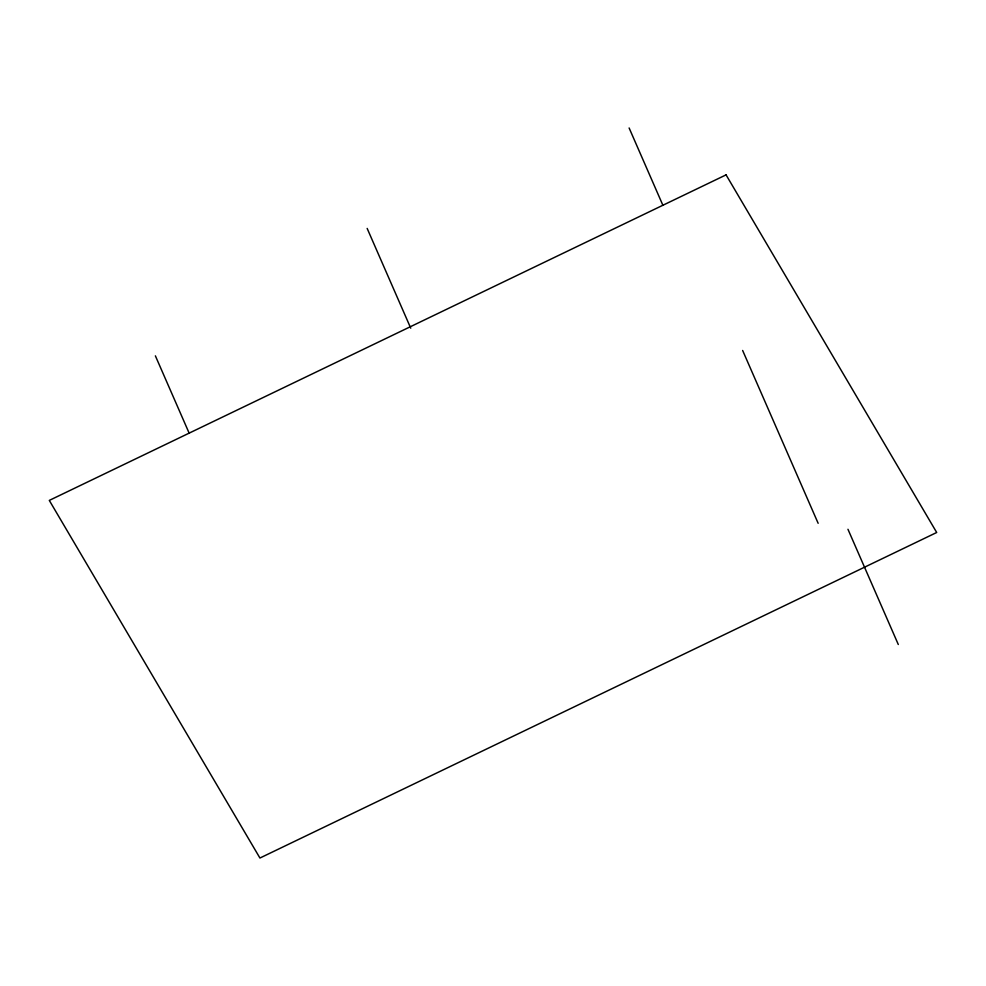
<?xml version="1.0" encoding="UTF-8"?>
<svg xmlns="http://www.w3.org/2000/svg" width="986" height="986" viewBox="0 0 986 986"><rect width="100%" height="100%" fill="white"/><g stroke="black" fill="none" stroke-linecap="round" stroke-linejoin="round"><path stroke-width="1.48" d="M847.96 529.285L898.295 644.499M742.643 350.474L818.146 523.295M629.117 127.97L662.875 205.248M367.162 228.419L410.743 328.178M155.381 355.847L189.139 433.125M726.066 174.867L49.3 500.407L259.934 858.03L936.7 532.489L726.066 174.867"/></g></svg>
